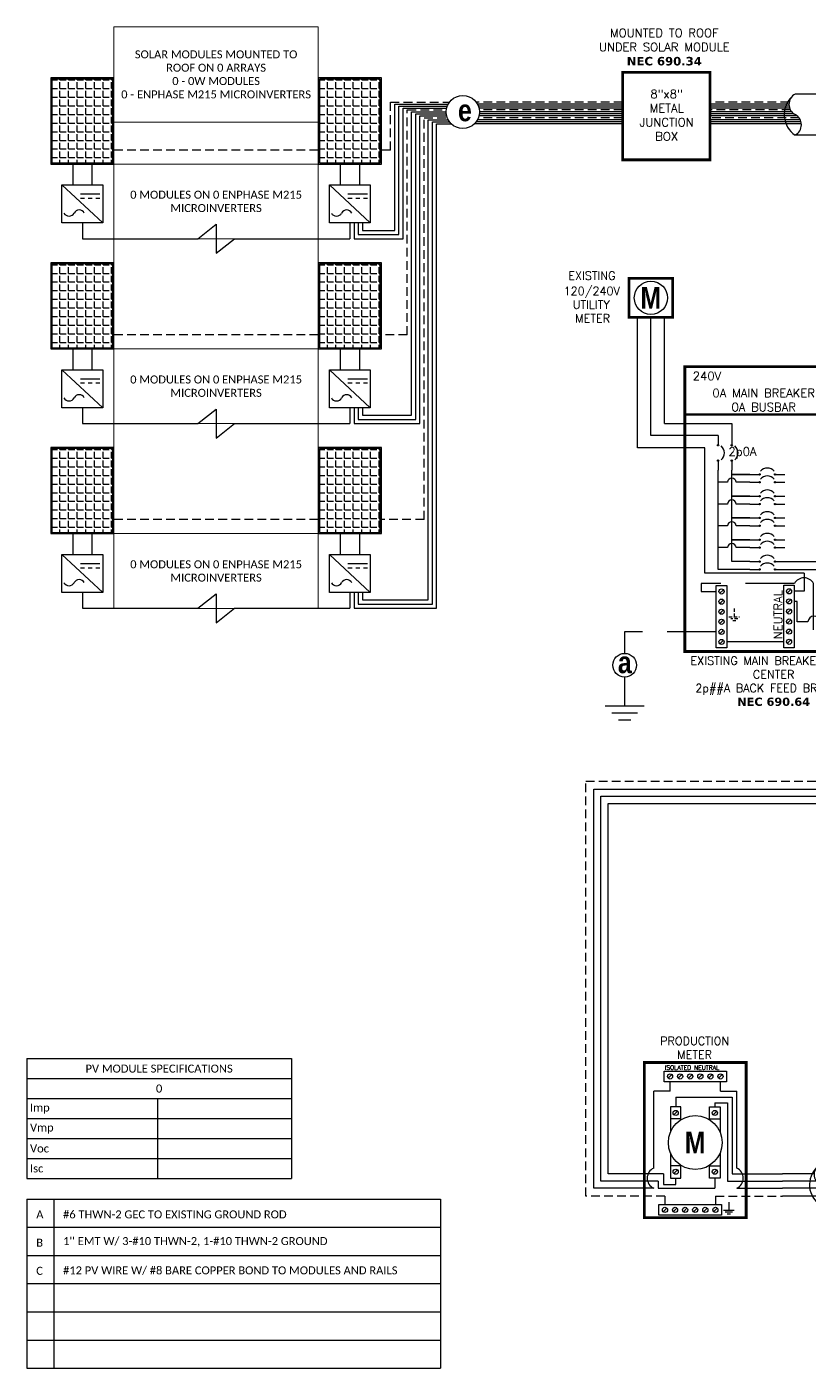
# Model space of a CAD drawing. Header units: feet. Extents: x 23528 to 24137, y 15295 to 15881.
# Drawn here: x 23528 to 23865, y 15295 to 15874 of the extents above; entities that cross this region are included whole.
import ezdxf

# ---------------------------------------------------------------- set-up
doc = ezdxf.new("R2010")
doc.units = ezdxf.units.FT
doc.header["$MEASUREMENT"] = 0
doc.linetypes.add('HIDDEN', pattern=[0.375, 0.25, -0.125])
for name, color, linetype in [('ONE LINE BLOCKS', 7, 'Continuous'), ('TABLES', 7, 'Continuous'), ('TEXT', 7, 'Continuous'), ('Z - TITLEBLOCK TXT', 7, 'Continuous')]:
    doc.layers.add(name, color=color, linetype=linetype)
doc.styles.add('ONE LINE TXT', font='techb___.ttf')
doc.styles.get("Standard").update_dxf_attribs({"font": 'simplex.shx'})

# ---------------------------------------------------------------- blocks, each defined once
blk = doc.blocks.new('*T9')
at = {"layer": 'Defpoints', "color": 8, "linetype": 'ByBlock', "lineweight": 0, "transparency": 16777216}
for p, q in [((0, 0), (88.16, 0)), ((0, 0), (0, -250.97)), ((88.16, 0), (88.16, -250.97)), ((0, -41.08), (88.16, -41.08)), ((0, -59.24), (88.16, -59.24)), ((0, -91.46), (88.16, -91.46)), ((0, -138.99), (88.16, -138.99)), ((0, -171.21), (88.16, -171.21)), ((0, -218.74), (88.16, -218.74)), ((0, -250.97), (88.16, -250.97))]:
    blk.add_line(p, q, dxfattribs=at)
at = {"color": 0, "linetype": 'Continuous', "transparency": 16777216, "char_height": 3.4544, "width": 83.574, "attachment_point": 5}
for s, insert in [('{\\fCalibri|b0|i0|c0;SOLAR MODULES MOUNTED TO ROOF ON 0 ARRAYS^J0 - 0W MODULES^J0 - ENPHASE M215 MICROINVERTERS', (44.08, -20.54)), ('{\\fCalibri|b0|i0|c0;', (44.08, -50.16)), ('{\\fCalibri|b0|i0|c0;0 MODULES ON 0 ENPHASE M215 MICROINVERTERS', (44.08, -75.35)), ('{\\fCalibri|b0|i0|c0;', (44.08, -115.23)), ('{\\fCalibri|b0|i0|c0;0 MODULES ON 0 ENPHASE M215 MICROINVERTERS', (44.08, -155.1)), ('{\\fCalibri|b0|i0|c0;', (44.08, -194.98)), ('{\\fCalibri|b0|i0|c0;0 MODULES ON 0 ENPHASE M215 MICROINVERTERS', (44.08, -234.86))]:
    blk.add_mtext(s, dxfattribs=dict(at, insert=insert))
blk = doc.blocks.new('*U6')
at = {"color": 7, "linetype": 'Continuous'}
for p, q in [((6.67, 2.43), (2.91, 2.43)), ((2.44, 1.71), (0, 1.71)), ((9.57, 1.71), (6.2, 1.71)), ((2.91, -0.69), (6.67, -0.69))]:
    blk.add_line(p, q, dxfattribs=at)
at = {"color": 10, "linetype": 'Continuous'}
for p, q in [((2.59, 1.15), (0, 1.15)), ((9.57, 1.15), (6.35, 1.15))]:
    blk.add_line(p, q, dxfattribs=at)
at = {"color": 253, "linetype": 'Continuous'}
for p, q in [((3.21, 0.61), (0, 0.61)), ((9.57, 0.61), (6.97, 0.61))]:
    blk.add_line(p, q, dxfattribs=at)
at = {"color": 7, "linetype": 'Continuous'}
for centre, start, end in [((3.94, 0.87), 133.9732, 236.4265), ((5.63, 0.87), 313.9732, 56.4265)]:
    blk.add_arc(centre, 1.87, start, end, dxfattribs=at)
at = {"layer": 'TEXT', "color": 92, "linetype": 'HIDDEN', "ltscale": 15}
for p, q in [((3.37, 0), (0, 0)), ((9.57, 0), (7.14, 0))]:
    blk.add_line(p, q, dxfattribs=at)
at = {"layer": 'Z - TITLEBLOCK TXT', "linetype": 'Continuous'}
for centre, start, end in [((3.31, 1.65), 117.6639, 242.3361), ((7.08, 1.65), 117.6639, 242.3361), ((2.5, 0.09), 297.6639, 62.3361), ((6.26, 0.09), 297.6639, 62.3361)]:
    blk.add_arc(centre, 0.882, start, end, dxfattribs=at)
blk = doc.blocks.new('*T7')
at = {"layer": 'Z - TITLEBLOCK TXT', "color": 0, "lineweight": -2, "transparency": 16777216}
for p, q in [((0, 0), (114.19, 0)), ((0, 0), (0, -51.69)), ((114.19, 0), (114.19, -51.69)), ((0, -8.62), (114.19, -8.62)), ((0, -17.23), (114.19, -17.23)), ((56.41, -17.23), (56.41, -51.69)), ((0, -25.85), (114.19, -25.85)), ((0, -34.46), (114.19, -34.46)), ((0, -43.08), (114.19, -43.08)), ((0, -51.69), (114.19, -51.69))]:
    blk.add_line(p, q, dxfattribs=at)
at = {"layer": 'Z - TITLEBLOCK TXT', "color": 0, "linetype": 'Continuous', "transparency": 16777216, "char_height": 3.4544}
for s, insert, width, attachment_point in [('{\\fCalibri|b0|i0|c0;PV MODULE SPECIFICATIONS', (57.09, -4.31), 111.433, 5), ('{\\fCalibri|b0|i0|c0;0', (57.09, -12.92), 111.433, 5), ('{\\fCalibri|b0|i0|c0;Imp', (1.38, -21.54), 53.6551, 4), ('{\\fCalibri|b0|i0|c0;', (57.78, -21.54), 55.0254, 4), ('{\\fCalibri|b0|i0|c0;Vmp', (1.38, -30.15), 53.6551, 4), ('{\\fCalibri|b0|i0|c0;', (57.78, -30.15), 55.0254, 4), ('{\\fCalibri|b0|i0|c0;Voc', (1.38, -38.77), 53.6551, 4), ('{\\fCalibri|b0|i0|c0;', (57.78, -38.77), 55.0254, 4), ('{\\fCalibri|b0|i0|c0;Isc', (1.38, -47.39), 53.6551, 4), ('{\\fCalibri|b0|i0|c0;', (57.78, -47.39), 55.0254, 4)]:
    blk.add_mtext(s, dxfattribs=dict(at, insert=insert, width=width, attachment_point=attachment_point))
blk = doc.blocks.new('M_MAIN BREAKER')
at = {"layer": 'ONE LINE BLOCKS', "linetype": 'Continuous'}
h = blk.add_hatch(color=1, dxfattribs=at)
h.dxf.hatch_style = 1
edge = h.paths.add_edge_path()
edge.add_arc((-12.42, 14.12), 0.0515, 0, 360)
h = blk.add_hatch(color=1, dxfattribs=at)
h.dxf.hatch_style = 1
edge = h.paths.add_edge_path()
edge.add_arc((-11.37, 14.12), 0.0515, 0, 360)
h = blk.add_hatch(color=1, dxfattribs=at)
h.dxf.hatch_style = 1
edge = h.paths.add_edge_path()
edge.add_arc((-12.42, 12.94), 0.0515, 0, 360)
h = blk.add_hatch(color=1, dxfattribs=at)
h.dxf.hatch_style = 1
edge = h.paths.add_edge_path()
edge.add_arc((-11.37, 12.94), 0.0515, 0, 360)
h = blk.add_hatch(color=1, dxfattribs=at)
h.dxf.hatch_style = 1
edge = h.paths.add_edge_path()
edge.add_arc((-9.24, 11.89), 0.0515, 0, 360)
h = blk.add_hatch(color=1, dxfattribs=at)
h.dxf.hatch_style = 1
edge = h.paths.add_edge_path()
edge.add_arc((-9.24, 11.29), 0.0515, 0, 360)
h = blk.add_hatch(color=1, dxfattribs=at)
h.dxf.hatch_style = 1
edge = h.paths.add_edge_path()
edge.add_arc((-8.06, 11.89), 0.0515, 0, 360)
h = blk.add_hatch(color=1, dxfattribs=at)
h.dxf.hatch_style = 1
edge = h.paths.add_edge_path()
edge.add_arc((-8.06, 11.29), 0.0515, 0, 360)
h = blk.add_hatch(color=1, dxfattribs=at)
h.dxf.hatch_style = 1
edge = h.paths.add_edge_path()
edge.add_arc((-9.24, 10.22), 0.0515, 0, 360)
h = blk.add_hatch(color=1, dxfattribs=at)
h.dxf.hatch_style = 1
edge = h.paths.add_edge_path()
edge.add_arc((-8.06, 10.22), 0.0515, 0, 360)
h = blk.add_hatch(color=1, dxfattribs=at)
h.dxf.hatch_style = 1
edge = h.paths.add_edge_path()
edge.add_arc((-9.24, 9.62), 0.0515, 0, 360)
h = blk.add_hatch(color=1, dxfattribs=at)
h.dxf.hatch_style = 1
edge = h.paths.add_edge_path()
edge.add_arc((-8.06, 9.62), 0.0515, 0, 360)
h = blk.add_hatch(color=1, dxfattribs=at)
h.dxf.hatch_style = 1
edge = h.paths.add_edge_path()
edge.add_arc((-9.24, 8.56), 0.0515, 0, 360)
h = blk.add_hatch(color=1, dxfattribs=at)
h.dxf.hatch_style = 1
edge = h.paths.add_edge_path()
edge.add_arc((-8.06, 8.56), 0.0515, 0, 360)
h = blk.add_hatch(color=1, dxfattribs=at)
h.dxf.hatch_style = 1
edge = h.paths.add_edge_path()
edge.add_arc((-9.24, 7.96), 0.0515, 0, 360)
h = blk.add_hatch(color=1, dxfattribs=at)
h.dxf.hatch_style = 1
edge = h.paths.add_edge_path()
edge.add_arc((-8.06, 7.96), 0.0515, 0, 360)
h = blk.add_hatch(color=1, dxfattribs=at)
h.dxf.hatch_style = 1
edge = h.paths.add_edge_path()
edge.add_arc((-9.24, 6.89), 0.0515, 0, 360)
h = blk.add_hatch(color=1, dxfattribs=at)
h.dxf.hatch_style = 1
edge = h.paths.add_edge_path()
edge.add_arc((-9.24, 6.29), 0.0515, 0, 360)
h = blk.add_hatch(color=1, dxfattribs=at)
h.dxf.hatch_style = 1
edge = h.paths.add_edge_path()
edge.add_arc((-8.06, 6.89), 0.0515, 0, 360)
h = blk.add_hatch(color=1, dxfattribs=at)
h.dxf.hatch_style = 1
edge = h.paths.add_edge_path()
edge.add_arc((-8.06, 6.29), 0.0515, 0, 360)
h = blk.add_hatch(color=1, dxfattribs=at)
h.dxf.hatch_style = 1
edge = h.paths.add_edge_path()
edge.add_arc((-9.24, 5.22), 0.0515, 0, 360)
h = blk.add_hatch(color=1, dxfattribs=at)
h.dxf.hatch_style = 1
edge = h.paths.add_edge_path()
edge.add_arc((-8.06, 5.22), 0.0515, 0, 360)
h = blk.add_hatch(color=1, dxfattribs=at)
h.dxf.hatch_style = 1
edge = h.paths.add_edge_path()
edge.add_arc((-9.24, 4.62), 0.0515, 0, 360)
h = blk.add_hatch(color=1, dxfattribs=at)
h.dxf.hatch_style = 1
edge = h.paths.add_edge_path()
edge.add_arc((-8.06, 4.62), 0.0515, 0, 360)
at = {"color": 7, "linetype": 'Continuous'}
for p, q in [((-3.67, 1.71), (-3.67, 5.22)), ((0, 1.71), (-3.67, 1.71))]:
    blk.add_line(p, q, dxfattribs=at)
at = {"color": 10, "linetype": 'Continuous'}
for p, q in [((-4.38, 1.15), (-4.38, 4.62)), ((-3.66, 4.62), (-3.66, 4.62)), ((-3.66, 4.62), (-3.66, 4.62)), ((0, 1.15), (-4.38, 1.15))]:
    blk.add_line(p, q, dxfattribs=at)
at = {"color": 253, "linetype": 'Continuous'}
for p, q in [((-6.38, 2.18), (-6.59, 2.18)), ((-6.38, 0.61), (-6.38, 2.18)), ((-5.56, 0.61), (-6.38, 0.61)), ((0, 0.61), (-4.63, 0.61))]:
    blk.add_line(p, q, dxfattribs=at)
at = {"color": 7, "linetype": 'Continuous'}
blk.add_circle((-19.56, -2.7), 0.906, dxfattribs=at)
at = {"color": 253, "linetype": 'Continuous'}
blk.add_arc((-5.09, 0.58), 0.468, 3.2819, 176.7181, dxfattribs=at)
at = {"layer": 'ONE LINE BLOCKS', "lineweight": 50}
for p, q in [((-19.22, 23.9), (-19.22, 26.89)), ((-19.22, 26.89), (-15.88, 26.89)), ((-15.88, 26.89), (-15.88, 23.9)), ((-15.88, 23.9), (-19.22, 23.9)), ((-14.96, 16.47), (-2.64, 16.47))]:
    blk.add_line(p, q, dxfattribs=at)
at = {"layer": 'ONE LINE BLOCKS', "lineweight": 50, "const_width": 0.21}
for points in [[(-19.22, 23.9), (-19.22, 26.89), (-15.88, 26.89), (-15.88, 23.9)], [(-14.96, -1.65), (-14.96, 20.13), (-2.64, 20.13), (-2.64, -1.65)]]:
    blk.add_lwpolyline(points, close=True, dxfattribs=at)
at = {"layer": 'TEXT', "color": 92, "linetype": 'HIDDEN', "ltscale": 15}
for p, q in [((-13.72, 3.55), (-13.72, 2.94)), ((-6.58, 3.55), (-13.72, 3.55)), ((-5.12, 0), (-5.12, 3.55)), ((-13.72, 2.94), (-12.56, 2.94)), ((0, 0), (-5.12, 0)), ((-12.56, -0.15), (-19.56, -0.15)), ((-19.56, -0.15), (-19.56, -1.8)), ((-19.56, -3.61), (-19.56, -5.8))]:
    blk.add_line(p, q, dxfattribs=at)
at = {"layer": 'TEXT', "color": 92, "linetype": 'Continuous', "ltscale": 15}
blk.add_line((-7.4, -0.92), (-11.75, -0.92), dxfattribs=at)
at = {"layer": 'TEXT', "color": 92, "linetype": 'HIDDEN', "flags": 128}
for points in [[(-11.18, 1.63), (-11.18, 1.01)], [(-11.59, 1.01), (-10.77, 1.01)], [(-10.91, 0.85), (-11.45, 0.85)], [(-11.05, 0.7), (-11.31, 0.7)]]:
    blk.add_lwpolyline(points, dxfattribs=at)
at = {"layer": 'TEXT', "color": 92, "linetype": 'Continuous', "ltscale": 4, "flags": 128}
for points in [[(-21.06, -5.8), (-18.06, -5.8)], [(-18.58, -6.36), (-20.54, -6.36)], [(-19.1, -6.91), (-20.02, -6.91)]]:
    blk.add_lwpolyline(points, dxfattribs=at)
at = {"layer": 'TEXT', "linetype": 'Continuous'}
blk.add_circle((-17.55, 25.39), 1.27, dxfattribs=at)
at = {"layer": 'TEXT', "color": 92, "linetype": 'Continuous', "ltscale": 0.3}
blk.add_arc((-5.85, 3.16), 0.824, 27.6639, 152.3361, dxfattribs=at)
at = {"layer": 'Z - TITLEBLOCK TXT', "color": 253, "linetype": 'Continuous'}
for p, q in [((-18.57, 13.92), (-18.57, 23.9)), ((-13.44, 13.92), (-18.57, 13.92)), ((-13.44, 4.34), (-13.44, 13.92)), ((-5.83, 4.34), (-13.44, 4.34)), ((-5.83, 4.34), (-5.83, 2.95)), ((-5.83, 2.95), (-6.59, 2.95))]:
    blk.add_line(p, q, dxfattribs=at)
at = {"layer": 'Z - TITLEBLOCK TXT', "color": 10, "linetype": 'Continuous'}
for p, q in [((-17.55, 14.87), (-17.55, 23.9)), ((-12.42, 14.87), (-17.55, 14.87)), ((-12.42, 4.62), (-12.42, 12.2)), ((-11.7, 11.29), (-12.42, 11.29)), ((-9.99, 11.29), (-11.04, 11.29)), ((-11.7, 9.62), (-12.42, 9.62)), ((-9.99, 9.62), (-11.04, 9.62)), ((-11.7, 7.96), (-12.42, 7.96)), ((-9.99, 7.96), (-11.04, 7.96)), ((-11.7, 6.29), (-12.42, 6.29)), ((-9.99, 6.29), (-11.04, 6.29)), ((-9.99, 4.62), (-12.42, 4.62)), ((-7.32, 4.62), (-4.38, 4.62))]:
    blk.add_line(p, q, dxfattribs=at)
at = {"layer": 'Z - TITLEBLOCK TXT', "color": 7, "linetype": 'Continuous'}
for p, q in [((-16.52, 15.77), (-16.52, 23.9)), ((-16.52, 15.77), (-11.37, 15.77)), ((-11.37, 15.77), (-11.37, 14.87)), ((-11.37, 11.89), (-11.37, 12.2)), ((-11.37, 10.22), (-11.37, 11.89)), ((-11.37, 11.89), (-9.99, 11.89)), ((-9.99, 11.89), (-11.37, 11.89)), ((-11.37, 8.56), (-11.37, 10.22)), ((-11.37, 10.22), (-9.99, 10.22)), ((-9.99, 10.22), (-11.37, 10.22)), ((-11.37, 6.89), (-11.37, 8.56)), ((-11.37, 8.56), (-9.99, 8.56)), ((-9.99, 8.56), (-11.37, 8.56)), ((-11.37, 5.22), (-11.37, 6.89)), ((-11.37, 6.89), (-9.99, 6.89)), ((-9.99, 6.89), (-11.37, 6.89)), ((-9.99, 5.22), (-11.37, 5.22)), ((-7.32, 5.22), (-3.67, 5.22))]:
    blk.add_line(p, q, dxfattribs=at)
at = {"layer": 'Z - TITLEBLOCK TXT', "color": 1, "linetype": 'Continuous'}
for p, q in [((-12.56, -1.38), (-12.56, 3.4)), ((-12.56, 3.4), (-11.75, 3.4)), ((-11.75, 3.4), (-11.75, -1.38)), ((-7.4, -1.37), (-7.4, 3.41)), ((-7.4, 3.41), (-6.59, 3.41)), ((-6.59, 3.41), (-6.59, -1.37)), ((-11.75, -1.38), (-12.56, -1.38)), ((-6.59, -1.37), (-7.4, -1.37))]:
    blk.add_line(p, q, dxfattribs=at)
at = {"layer": 'Z - TITLEBLOCK TXT', "color": 4, "linetype": 'Continuous'}
for p, q in [((-6.85, 3.09), (-7.13, 2.81)), ((-12.01, 3.07), (-12.29, 2.8)), ((-12.01, 2.3), (-12.29, 2.03)), ((-6.85, 2.32), (-7.13, 2.04)), ((-12.01, 1.53), (-12.29, 1.25)), ((-6.85, 1.55), (-7.13, 1.27)), ((-12.01, 0.76), (-12.29, 0.48)), ((-6.85, 0.78), (-7.13, 0.5)), ((-6.85, 0), (-7.13, -0.27)), ((-12.01, -0.01), (-12.29, -0.29)), ((-12.01, -0.78), (-12.29, -1.06)), ((-6.85, -0.77), (-7.13, -1.04))]:
    blk.add_line(p, q, dxfattribs=at)
at = {"layer": 'Z - TITLEBLOCK TXT', "color": 1, "linetype": 'Continuous', "flags": 128}
for points in [[(-12.42, 14.87), (-12.42, 14.12)], [(-12.42, 14.87), (-12.42, 14.12)], [(-11.37, 14.87), (-11.37, 14.12)], [(-11.37, 14.87), (-11.37, 14.12)], [(-12.42, 12.94), (-12.42, 12.2)], [(-11.37, 12.94), (-11.37, 12.2)], [(-9.99, 11.89), (-9.24, 11.89)], [(-9.99, 11.89), (-9.24, 11.89)], [(-9.99, 11.29), (-9.24, 11.29)], [(-9.99, 11.29), (-9.24, 11.29)], [(-8.06, 11.89), (-7.32, 11.89)], [(-8.06, 11.29), (-7.32, 11.29)], [(-9.99, 10.22), (-9.24, 10.22)], [(-9.99, 10.22), (-9.24, 10.22)], [(-9.99, 9.62), (-9.24, 9.62)], [(-9.99, 9.62), (-9.24, 9.62)], [(-8.06, 10.22), (-7.32, 10.22)], [(-8.06, 9.62), (-7.32, 9.62)], [(-9.99, 8.56), (-9.24, 8.56)], [(-9.99, 8.56), (-9.24, 8.56)], [(-8.06, 8.56), (-7.32, 8.56)], [(-9.99, 7.96), (-9.24, 7.96)], [(-9.99, 7.96), (-9.24, 7.96)], [(-8.06, 7.96), (-7.32, 7.96)], [(-9.99, 6.89), (-9.24, 6.89)], [(-9.99, 6.89), (-9.24, 6.89)], [(-9.99, 6.29), (-9.24, 6.29)], [(-9.99, 6.29), (-9.24, 6.29)], [(-8.06, 6.89), (-7.32, 6.89)], [(-8.06, 6.29), (-7.32, 6.29)], [(-9.99, 5.22), (-9.24, 5.22)], [(-9.99, 5.22), (-9.24, 5.22)], [(-8.06, 5.22), (-7.32, 5.22)], [(-9.99, 4.62), (-9.24, 4.62)], [(-9.99, 4.62), (-9.24, 4.62)], [(-8.06, 4.62), (-7.32, 4.62)]]:
    blk.add_lwpolyline(points, dxfattribs=at)
at = {"layer": 'Z - TITLEBLOCK TXT', "color": 1, "linetype": 'Continuous'}
for centre in [(-12.42, 14.12), (-11.37, 14.12), (-12.42, 12.94), (-11.37, 12.94), (-9.24, 11.89), (-9.24, 11.29), (-8.06, 11.89), (-8.06, 11.29), (-9.24, 10.22), (-8.06, 10.22), (-9.24, 9.62), (-8.06, 9.62), (-9.24, 8.56), (-8.06, 8.56), (-9.24, 7.96), (-8.06, 7.96), (-9.24, 6.89), (-9.24, 6.29), (-8.06, 6.89), (-8.06, 6.29), (-9.24, 5.22), (-8.06, 5.22), (-9.24, 4.62), (-8.06, 4.62)]:
    blk.add_circle(centre, 0.0515, dxfattribs=at)
at = {"layer": 'Z - TITLEBLOCK TXT', "color": 4, "linetype": 'Continuous'}
for centre in [(-12.15, 2.94), (-6.99, 2.95), (-12.15, 2.16), (-6.99, 2.18), (-12.15, 1.39), (-6.99, 1.41), (-12.15, 0.62), (-12.15, -0.15), (-6.99, 0.64), (-6.99, -0.13), (-12.15, -0.92), (-6.99, -0.91)]:
    blk.add_circle(centre, 0.197, dxfattribs=at)
at = {"layer": 'Z - TITLEBLOCK TXT', "color": 1, "linetype": 'Continuous'}
for centre, start, end in [((-12.63, 13.53), 310.3392, 49.6608), ((-11.58, 13.53), 310.3392, 49.6608), ((-8.65, 11.68), 40.3392, 139.6608), ((-8.65, 11.08), 40.3392, 139.6608), ((-8.65, 10.01), 40.3392, 139.6608), ((-8.65, 9.41), 40.3392, 139.6608), ((-8.65, 8.34), 40.3392, 139.6608), ((-8.65, 7.75), 40.3392, 139.6608), ((-8.65, 6.68), 40.3392, 139.6608), ((-8.65, 6.08), 40.3392, 139.6608), ((-8.65, 5.01), 40.3392, 139.6608), ((-8.65, 4.41), 40.3392, 139.6608)]:
    blk.add_arc(centre, 0.697, start, end, dxfattribs=at)
at = {"layer": 'Z - TITLEBLOCK TXT', "color": 10, "linetype": 'Continuous'}
for centre in [(-11.37, 11.27), (-11.37, 9.6), (-11.37, 7.94), (-11.37, 6.27)]:
    blk.add_arc(centre, 0.332, 3.2937, 176.7063, dxfattribs=at)
at = {"layer": 'TABLES', "color": 1, "linetype": 'Continuous'}
blk.add_text('NEUTRAL', height=0.648, rotation=90, dxfattribs=at).set_placement((-7.51, -0.72))
at = {"layer": 'TEXT', "color": 1}
for s, p in [('EXISTING', (-23.87, 26.77)), ('120/240V', (-24.23, 25.6)), ('UTILITY', (-23.53, 24.56)), ('METER', (-23.34, 23.51))]:
    blk.add_text(s, height=0.628, dxfattribs=at).set_placement(p)
at = {"layer": 'TEXT', "color": 1, "attachment_point": 5}
for s, width, gutter_width, heights, insert, char_height in [('240V', 0.1481, 0.75, [0], (-13.27, 19.41), 0.648), ('1∅', 0.1481, 0.75, [0], (-3.58, 19.41), 0.648), ('0A MAIN BREAKER\\P0A BUSBAR', 11.199, 0.75, [0], (-8.93, 17.57), 0.648), ('2p0A', 0.1481, 0.75, [0], (-10.55, 13.53), 0.648), ('EXISTING MAIN BREAKER LOAD CENTER\\P2p##A BACK FEED BREAKER\\P{\\fVerdana|b1|i0|c0|p34;NEC 690.64}', 14.144, 7.17, [12.8], (-8.17, -3.93), 0.6278)]:
    blk.add_mtext_dynamic_manual_height_columns(s, width=width, gutter_width=gutter_width, heights=heights, dxfattribs=dict(at, insert=insert, char_height=char_height))
at = {"layer": 'Z - TITLEBLOCK TXT', "color": 253, "linetype": 'Continuous', "style": 'ONE LINE TXT'}
blk.add_text('M', height=1.66, dxfattribs=at).set_placement((-18.36, 24.56))
at = {"layer": 'Z - TITLEBLOCK TXT', "color": 1, "linetype": 'Continuous', "insert": (-20.08, -1.65), "char_height": 1.6624, "attachment_point": 1, "style": 'ONE LINE TXT'}
blk.add_mtext_dynamic_manual_height_columns('{\\W1;\\C256;a}', width=0.1385, gutter_width=2.13, heights=[0], dxfattribs=at)
blk = doc.blocks.new('*U10')
at = {"color": 155, "true_color": 0x647190}
blk.add_blockref('M_MAIN BREAKER', (0, 0), dxfattribs=at)
blk = doc.blocks.new('*T8')
at = {"linetype": 'ByBlock', "lineweight": -2, "transparency": 16777216}
for p, q in [((0, 0), (178.52, 0)), ((0, 0), (0, -72.97)), ((11.58, 0), (11.58, -72.97)), ((178.52, 0), (178.52, -72.97)), ((0, -12.11), (178.52, -12.11)), ((0, -24.28), (178.52, -24.28)), ((0, -36.46), (178.52, -36.46)), ((0, -48.64), (178.52, -48.64)), ((0, -60.81), (178.52, -60.81)), ((0, -72.97), (178.52, -72.97))]:
    blk.add_line(p, q, dxfattribs=at)
at = {"color": 0, "linetype": 'Continuous', "transparency": 16777216, "char_height": 3.4544, "attachment_point": 7}
for s, insert, width in [('{\\fCalibri|b0|i0|c0;A', (4.06, -8.36), 3.4544), ('{\\fCalibri|b0|i0|c0;#6 THWN-2 GEC TO EXISTING GROUND ROD', (15.65, -8.36), 158.8095), ('{\\fCalibri|b0|i0|c0;B', (4.06, -20.53), 3.4544), ("{\\fCalibri|b0|i0|c0;1'' EMT W/ 3-#10 THWN-2, 1-#10 THWN-2 GROUND", (15.65, -20.53), 158.8095), ('{\\fCalibri|b0|i0|c0;#12 PV WIRE W/ #8 BARE COPPER BOND TO MODULES AND RAILS', (15.65, -32.71), 158.8095), ('{\\fCalibri|b0|i0|c0;C', (4.06, -32.71), 3.4544), ('{\\fCalibri|b0|i0|c0;', (4.06, -44.89), 3.4544), ('{\\fCalibri|b0|i0|c0;', (15.65, -44.89), 158.8095), ('{\\fCalibri|b0|i0|c0;', (4.06, -57.06), 3.4544), ('{\\fCalibri|b0|i0|c0;', (15.65, -57.06), 158.8095), ('{\\fCalibri|b0|i0|c0;', (4.06, -69.22), 3.4544), ('{\\fCalibri|b0|i0|c0;', (15.65, -69.22), 158.8095)]:
    blk.add_mtext(s, dxfattribs=dict(at, insert=insert, width=width))

msp = doc.modelspace()

# ---------------------------------------------------------------- hatches: boundary and pattern name
at = {"layer": 'ONE LINE BLOCKS', "linetype": 'Continuous'}
h = msp.add_hatch(dxfattribs=at)
h.set_pattern_fill('ANGLE', color=256, scale=13.54666)
h.set_pattern_definition([(0, (23601.6063, 3832.9497), (0, 3.7253315), [2.709332, -1.0159995]), (90, (23601.6063, 3832.9497), (-3.7253315, 2e-16), [2.709332, -1.0159995])])
h.paths.add_polyline_path([(23538.59, 15851.25), (23538.59, 15815.06), (23564.83, 15815.06), (23564.83, 15851.25)])
h = msp.add_hatch(dxfattribs=at)
h.set_pattern_fill('ANGLE', color=256, scale=13.54666)
h.set_pattern_definition([(0, (23717.0262, 3832.9497), (0, 3.7253315), [2.709332, -1.0159995]), (90, (23717.0262, 3832.9497), (-3.7253315, 2e-16), [2.709332, -1.0159995])])
h.paths.add_polyline_path([(23654.01, 15851.25), (23654.01, 15815.06), (23680.25, 15815.06), (23680.25, 15851.25)])
h = msp.add_hatch(dxfattribs=at)
h.set_pattern_fill('ANGLE', color=256, scale=13.54666)
h.set_pattern_definition([(0, (23601.6063, 3753.1965), (0, 3.7253315), [2.709332, -1.0159995]), (90, (23601.6063, 3753.1965), (-3.7253315, 2e-16), [2.709332, -1.0159995])])
h.paths.add_polyline_path([(23538.59, 15771.49), (23538.59, 15735.31), (23564.83, 15735.31), (23564.83, 15771.49)])
h = msp.add_hatch(dxfattribs=at)
h.set_pattern_fill('ANGLE', color=256, scale=13.54666)
h.set_pattern_definition([(0, (23717.0262, 3753.1965), (0, 3.7253315), [2.709332, -1.0159995]), (90, (23717.0262, 3753.1965), (-3.7253315, 2e-16), [2.709332, -1.0159995])])
h.paths.add_polyline_path([(23654.01, 15771.49), (23654.01, 15735.31), (23680.25, 15735.31), (23680.25, 15771.49)])
h = msp.add_hatch(dxfattribs=at)
h.set_pattern_fill('ANGLE', color=256, scale=13.54666)
h.set_pattern_definition([(0, (23601.6063, 3673.4434), (0, 3.7253315), [2.709332, -1.0159995]), (90, (23601.6063, 3673.4434), (-3.7253315, 2e-16), [2.709332, -1.0159995])])
h.paths.add_polyline_path([(23538.59, 15691.74), (23538.59, 15655.56), (23564.83, 15655.56), (23564.83, 15691.74)])
h = msp.add_hatch(dxfattribs=at)
h.set_pattern_fill('ANGLE', color=256, scale=13.54666)
h.set_pattern_definition([(0, (23717.0262, 3673.4434), (0, 3.7253315), [2.709332, -1.0159995]), (90, (23717.0262, 3673.4434), (-3.7253315, 2e-16), [2.709332, -1.0159995])])
h.paths.add_polyline_path([(23654.01, 15691.74), (23654.01, 15655.56), (23680.25, 15655.56), (23680.25, 15691.74)])

# ---------------------------------------------------------------- linework, layer by layer
at = {"color": 7, "linetype": 'Continuous'}
for p, q in [((23880.54, 15844.74), (23859.3, 15844.74)), ((23859.3, 15827.11), (23880.54, 15827.11)), ((23778.6, 15538.57), (24067.41, 15538.57)), ((23778.6, 15378.8), (23778.6, 15538.57)), ((23807.74, 15411.83), (23807.74, 15407.63)), ((23807.74, 15411.83), (23832.07, 15411.83)), ((23832.07, 15411.83), (23832.07, 15378.8)), ((23802.56, 15378.8), (23778.6, 15378.8)), ((23802.56, 15378.8), (23802.56, 15374.21)), ((23807.74, 15374.21), (23807.74, 15376.87)), ((23832.07, 15378.8), (23853.8, 15378.8)), ((23802.56, 15374.21), (23807.74, 15374.21))]:
    msp.add_line(p, q, dxfattribs=at)
at = {"color": 253, "linetype": 'Continuous'}
for p, q in [((23686.54, 15785.94), (23686.54, 15840.48)), ((23686.54, 15840.48), (23709.65, 15840.48)), ((23784.82, 15840.48), (23722.16, 15840.48)), ((23856.63, 15840.48), (23822.6, 15840.48)), ((23693.74, 15837.04), (23708.76, 15837.04)), ((23693.74, 15706.18), (23693.74, 15837.04)), ((23700.95, 15833.6), (23709.65, 15833.6)), ((23700.95, 15626.43), (23700.95, 15833.6)), ((23784.82, 15833.6), (23722.16, 15833.6)), ((23784.82, 15837.04), (23723.04, 15837.04)), ((23857.87, 15837.04), (23822.6, 15837.04)), ((23861.51, 15833.6), (23822.6, 15833.6)), ((23672.54, 15785.94), (23686.54, 15785.94)), ((23672.54, 15706.18), (23693.74, 15706.18)), ((23672.54, 15626.43), (23700.95, 15626.43)), ((23772.38, 15544.79), (24061.19, 15544.79)), ((23772.38, 15372.59), (23772.38, 15544.79)), ((23805.32, 15414.43), (23805.32, 15418.52)), ((23827.07, 15414.43), (23827.07, 15418.52)), ((23805.32, 15414.43), (23798.26, 15414.43)), ((23798.26, 15381.2), (23798.26, 15414.43)), ((23827.07, 15414.43), (23834.14, 15414.43)), ((23834.14, 15381.2), (23834.14, 15414.43)), ((23798.26, 15372.59), (23772.38, 15372.59)), ((23834.14, 15372.59), (23853.8, 15372.59))]:
    msp.add_line(p, q, dxfattribs=at)
at = {"color": 10, "linetype": 'Continuous'}
for p, q in [((23688.34, 15784.14), (23688.34, 15839.62)), ((23688.34, 15839.62), (23709.24, 15839.62)), ((23784.82, 15839.62), (23722.56, 15839.62)), ((23856.68, 15839.62), (23822.6, 15839.62)), ((23695.55, 15836.18), (23708.81, 15836.18)), ((23695.55, 15704.38), (23695.55, 15836.18)), ((23784.82, 15836.18), (23722.99, 15836.18)), ((23858.86, 15836.18), (23822.6, 15836.18)), ((23702.75, 15832.74), (23710.2, 15832.74)), ((23702.75, 15624.63), (23702.75, 15832.74)), ((23784.82, 15832.74), (23721.6, 15832.74)), ((23861.81, 15832.74), (23822.6, 15832.74)), ((23670.74, 15784.14), (23688.34, 15784.14)), ((23670.74, 15704.38), (23695.55, 15704.38)), ((23670.74, 15624.63), (23702.75, 15624.63)), ((23775.42, 15541.75), (24064.23, 15541.75)), ((23775.42, 15375.63), (23775.42, 15541.75)), ((23824.65, 15409.45), (23824.65, 15407.63)), ((23824.65, 15409.45), (23830.09, 15409.45)), ((23830.09, 15409.45), (23830.09, 15375.63)), ((23824.65, 15376.87), (23824.65, 15372.59)), ((23800.23, 15375.63), (23775.42, 15375.63)), ((23800.23, 15375.63), (23800.23, 15372.59)), ((23800.23, 15372.59), (23824.65, 15372.59)), ((23830.09, 15375.63), (23853.8, 15375.63))]:
    msp.add_line(p, q, dxfattribs=at)
at = {"linetype": 'Continuous'}
for p, q in [((23690.14, 15782.33), (23690.14, 15838.76)), ((23690.14, 15838.76), (23708.97, 15838.76)), ((23697.35, 15835.32), (23708.97, 15835.32)), ((23697.35, 15702.58), (23697.35, 15835.32)), ((23784.82, 15838.76), (23722.83, 15838.76)), ((23784.82, 15835.32), (23722.83, 15835.32)), ((23856.88, 15838.76), (23822.6, 15838.76)), ((23860.19, 15835.32), (23822.6, 15835.32)), ((23704.56, 15831.88), (23710.97, 15831.88)), ((23704.56, 15622.83), (23704.56, 15831.88)), ((23784.82, 15831.88), (23720.83, 15831.88)), ((23861.95, 15831.88), (23822.6, 15831.88)), ((23547.56, 15814.55), (23547.56, 15805.54)), ((23555.87, 15814.55), (23555.87, 15805.54)), ((23662.98, 15814.55), (23662.98, 15805.54)), ((23671.29, 15814.55), (23671.29, 15805.54)), ((23542.89, 15805.54), (23560.54, 15805.54)), ((23542.89, 15789.15), (23542.89, 15805.54)), ((23542.89, 15805.54), (23560.54, 15789.15)), ((23560.54, 15805.54), (23560.54, 15789.15)), ((23658.31, 15805.54), (23675.96, 15805.54)), ((23658.31, 15789.15), (23658.31, 15805.54)), ((23658.31, 15805.54), (23675.96, 15789.15)), ((23675.96, 15805.54), (23675.96, 15789.15)), ((23560.54, 15789.15), (23542.89, 15789.15)), ((23675.96, 15789.15), (23658.31, 15789.15)), ((23668.94, 15782.33), (23690.14, 15782.33)), ((23547.56, 15734.8), (23547.56, 15725.79)), ((23555.87, 15734.8), (23555.87, 15725.79)), ((23662.98, 15734.8), (23662.98, 15725.79)), ((23671.29, 15734.8), (23671.29, 15725.79)), ((23542.89, 15725.79), (23560.54, 15725.79)), ((23542.89, 15709.4), (23542.89, 15725.79)), ((23542.89, 15725.79), (23560.54, 15709.4)), ((23560.54, 15725.79), (23560.54, 15709.4)), ((23658.31, 15725.79), (23675.96, 15725.79)), ((23658.31, 15709.4), (23658.31, 15725.79)), ((23658.31, 15725.79), (23675.96, 15709.4)), ((23675.96, 15725.79), (23675.96, 15709.4)), ((23560.54, 15709.4), (23542.89, 15709.4)), ((23675.96, 15709.4), (23658.31, 15709.4)), ((23668.94, 15702.58), (23697.35, 15702.58)), ((23547.56, 15655.05), (23547.56, 15646.04)), ((23555.87, 15655.05), (23555.87, 15646.04)), ((23662.98, 15655.05), (23662.98, 15646.04)), ((23671.29, 15655.05), (23671.29, 15646.04)), ((23542.89, 15646.04), (23560.54, 15646.04)), ((23542.89, 15629.65), (23542.89, 15646.04)), ((23542.89, 15646.04), (23560.54, 15629.65)), ((23560.54, 15646.04), (23560.54, 15629.65)), ((23658.31, 15646.04), (23675.96, 15646.04)), ((23658.31, 15629.65), (23658.31, 15646.04)), ((23658.31, 15646.04), (23675.96, 15629.65)), ((23675.96, 15646.04), (23675.96, 15629.65)), ((23560.54, 15629.65), (23542.89, 15629.65)), ((23675.96, 15629.65), (23658.31, 15629.65)), ((23668.94, 15622.83), (23704.56, 15622.83))]:
    msp.add_line(p, q, dxfattribs=at)
at = {"color": 1, "linetype": 'Continuous'}
for p, q in [((23810.01, 15402.44), (23805.47, 15402.44)), ((23822.38, 15402.44), (23826.92, 15402.44)), ((23810.01, 15382.27), (23805.47, 15382.27)), ((23822.38, 15382.27), (23826.92, 15382.27))]:
    msp.add_line(p, q, dxfattribs=at)
at = {"linetype": 'Continuous', "flags": 128}
for points in [[(23538.09, 15851.76), (23538.09, 15814.55), (23565.34, 15814.55), (23565.34, 15851.76), (23538.09, 15851.76)], [(23653.51, 15851.76), (23653.51, 15814.55), (23680.76, 15814.55), (23680.76, 15851.76), (23653.51, 15851.76)], [(23538.09, 15772), (23538.09, 15734.8), (23565.34, 15734.8), (23565.34, 15772), (23538.09, 15772)], [(23653.51, 15772), (23653.51, 15734.8), (23680.76, 15734.8), (23680.76, 15772), (23653.51, 15772)], [(23538.09, 15692.25), (23538.09, 15655.05), (23565.34, 15655.05), (23565.34, 15692.25), (23538.09, 15692.25)], [(23653.51, 15692.25), (23653.51, 15655.05), (23680.76, 15655.05), (23680.76, 15692.25), (23653.51, 15692.25)]]:
    msp.add_lwpolyline(points, dxfattribs=at)
for points in [[(23538.59, 15851.25), (23538.59, 15815.06), (23564.83, 15815.06), (23564.83, 15851.25)], [(23654.01, 15851.25), (23654.01, 15815.06), (23680.25, 15815.06), (23680.25, 15851.25)], [(23538.59, 15771.49), (23538.59, 15735.31), (23564.83, 15735.31), (23564.83, 15771.49)], [(23654.01, 15771.49), (23654.01, 15735.31), (23680.25, 15735.31), (23680.25, 15771.49)], [(23538.59, 15691.74), (23538.59, 15655.56), (23564.83, 15655.56), (23564.83, 15691.74)], [(23654.01, 15691.74), (23654.01, 15655.56), (23680.25, 15655.56), (23680.25, 15691.74)]]:
    msp.add_lwpolyline(points, close=True, dxfattribs=at)
at = {"color": 7, "linetype": 'Continuous'}
msp.add_circle((23715.9, 15837.04), 7.14, dxfattribs=at)
msp.add_arc((23865.15, 15835.92), 10.58, 133.97324, 236.42648, dxfattribs=at)
at = {"color": 253, "linetype": 'Continuous'}
for centre, start, end in [((23800.17, 15376.89), 113.9997, 246.0003), ((23832.22, 15376.89), 293.9997, 66.0003)]:
    msp.add_arc(centre, 4.71, start, end, dxfattribs=at)
at = {"layer": 'ONE LINE BLOCKS', "lineweight": 50, "const_width": 1.19}
for points in [[(23822.6, 15816.38), (23784.82, 15816.38), (23784.82, 15854.16), (23822.6, 15854.16)], [(23794.24, 15359.84), (23794.24, 15426.81), (23838.15, 15426.81), (23838.15, 15359.84)]]:
    msp.add_lwpolyline(points, close=True, dxfattribs=at)
at = {"layer": 'TEXT', "color": 92, "linetype": 'HIDDEN', "ltscale": 15}
for p, q in [((23684.73, 15820.6), (23684.73, 15841.34)), ((23684.73, 15841.34), (23710.2, 15841.34)), ((23784.82, 15841.34), (23721.6, 15841.34)), ((23856.74, 15841.34), (23822.6, 15841.34)), ((23691.94, 15837.9), (23708.81, 15837.9)), ((23691.94, 15740.85), (23691.94, 15837.9)), ((23699.15, 15834.46), (23709.24, 15834.46)), ((23699.15, 15661.1), (23699.15, 15834.46)), ((23784.82, 15834.46), (23722.56, 15834.46)), ((23784.82, 15837.9), (23722.99, 15837.9)), ((23857.26, 15837.9), (23822.6, 15837.9)), ((23861, 15834.46), (23822.6, 15834.46)), ((23684.73, 15820.6), (23680.76, 15820.6)), ((23691.94, 15740.85), (23680.76, 15740.85)), ((23699.15, 15661.1), (23680.76, 15661.1)), ((23768.93, 15548.23), (24057.75, 15548.23)), ((23768.93, 15369.14), (23768.93, 15548.23)), ((23803.13, 15369.14), (23768.93, 15369.14)), ((23803.13, 15369.14), (23803.13, 15365.48)), ((23824.88, 15369.14), (23824.88, 15365.48)), ((23824.88, 15369.14), (23853.8, 15369.14))]:
    msp.add_line(p, q, dxfattribs=at)
at = {"layer": 'TEXT', "color": 92, "linetype": 'HIDDEN', "ltscale": 15, "flags": 128}
for points in [[(23653.51, 15820.6), (23565.34, 15820.6)], [(23653.51, 15740.85), (23565.34, 15740.85)], [(23653.51, 15661.1), (23565.34, 15661.1)]]:
    msp.add_lwpolyline(points, dxfattribs=at)
at = {"layer": 'TEXT', "color": 92, "linetype": 'Continuous', "flags": 128}
for points in [[(23830.68, 15366.56), (23830.68, 15363.06)], [(23828.34, 15363.06), (23833.02, 15363.06)], [(23832.21, 15362.19), (23829.15, 15362.19)], [(23831.4, 15361.32), (23829.96, 15361.32)]]:
    msp.add_lwpolyline(points, dxfattribs=at)
at = {"layer": 'TEXT', "linetype": 'Continuous'}
msp.add_circle((23816.2, 15392.25), 11.62, dxfattribs=at)
at = {"layer": 'Z - TITLEBLOCK TXT', "color": 7, "linetype": 'Continuous'}
for p, q in [((23559.31, 15801.55), (23550.92, 15801.55)), ((23552.67, 15799.74), (23550.92, 15799.74)), ((23555.99, 15799.74), (23554.24, 15799.74)), ((23559.31, 15799.74), (23557.56, 15799.74)), ((23674.73, 15801.55), (23666.34, 15801.55)), ((23668.09, 15799.74), (23666.34, 15799.74)), ((23671.41, 15799.74), (23669.66, 15799.74)), ((23674.73, 15799.74), (23672.98, 15799.74)), ((23601.47, 15782.33), (23609.42, 15788.6)), ((23609.42, 15788.6), (23609.42, 15776.07)), ((23609.42, 15776.07), (23617.38, 15782.33)), ((23559.31, 15721.8), (23550.92, 15721.8)), ((23552.67, 15719.98), (23550.92, 15719.98)), ((23555.99, 15719.98), (23554.24, 15719.98)), ((23559.31, 15719.98), (23557.56, 15719.98)), ((23674.73, 15721.8), (23666.34, 15721.8)), ((23668.09, 15719.98), (23666.34, 15719.98)), ((23671.41, 15719.98), (23669.66, 15719.98)), ((23674.73, 15719.98), (23672.98, 15719.98)), ((23601.47, 15702.58), (23609.42, 15708.84)), ((23609.42, 15708.84), (23609.42, 15696.32)), ((23609.42, 15696.32), (23617.38, 15702.58)), ((23559.31, 15642.04), (23550.92, 15642.04)), ((23552.67, 15640.23), (23550.92, 15640.23)), ((23555.99, 15640.23), (23554.24, 15640.23)), ((23559.31, 15640.23), (23557.56, 15640.23)), ((23674.73, 15642.04), (23666.34, 15642.04)), ((23668.09, 15640.23), (23666.34, 15640.23)), ((23671.41, 15640.23), (23669.66, 15640.23)), ((23674.73, 15640.23), (23672.98, 15640.23)), ((23601.47, 15622.83), (23609.42, 15629.09)), ((23609.42, 15629.09), (23609.42, 15616.56)), ((23609.42, 15616.56), (23617.38, 15622.83))]:
    msp.add_line(p, q, dxfattribs=at)
at = {"layer": 'Z - TITLEBLOCK TXT', "color": 1, "linetype": 'Continuous'}
for p, q in [((23802.72, 15418.52), (23802.72, 15423.06)), ((23802.72, 15423.06), (23829.67, 15423.06)), ((23829.67, 15423.06), (23829.67, 15418.52)), ((23829.67, 15418.52), (23802.72, 15418.52)), ((23805.47, 15407.63), (23805.47, 15396.73)), ((23810.01, 15407.63), (23805.47, 15407.63)), ((23810.01, 15402.09), (23810.01, 15407.63)), ((23822.38, 15402.09), (23822.38, 15407.63)), ((23822.38, 15407.63), (23826.92, 15407.63)), ((23826.92, 15407.63), (23826.92, 15396.73)), ((23805.47, 15387.77), (23805.47, 15376.87)), ((23826.92, 15387.77), (23826.92, 15376.87)), ((23810.01, 15376.87), (23810.01, 15382.41)), ((23822.38, 15376.87), (23822.38, 15382.41)), ((23805.47, 15376.87), (23810.01, 15376.87)), ((23826.92, 15376.87), (23822.38, 15376.87)), ((23800.53, 15360.94), (23800.53, 15365.48)), ((23800.53, 15365.48), (23827.48, 15365.48)), ((23827.48, 15365.48), (23827.48, 15360.94)), ((23827.48, 15360.94), (23800.53, 15360.94))]:
    msp.add_line(p, q, dxfattribs=at)
at = {"layer": 'Z - TITLEBLOCK TXT', "color": 4, "linetype": 'Continuous'}
for p, q in [((23806.11, 15421.57), (23804.53, 15420)), ((23810.46, 15421.57), (23808.88, 15420)), ((23814.81, 15421.57), (23813.24, 15420)), ((23819.16, 15421.57), (23817.59, 15420)), ((23823.51, 15421.57), (23821.94, 15420)), ((23827.86, 15421.57), (23826.29, 15420)), ((23808.53, 15405.82), (23806.95, 15404.25)), ((23825.44, 15405.82), (23823.87, 15404.25)), ((23808.53, 15380.46), (23806.95, 15378.89)), ((23825.44, 15380.46), (23823.87, 15378.89)), ((23803.92, 15363.99), (23802.35, 15362.42)), ((23808.27, 15363.99), (23806.7, 15362.42)), ((23812.62, 15363.99), (23811.05, 15362.42)), ((23816.97, 15363.99), (23815.4, 15362.42)), ((23821.32, 15363.99), (23819.75, 15362.42)), ((23825.67, 15363.99), (23824.1, 15362.42))]:
    msp.add_line(p, q, dxfattribs=at)
at = {"layer": 'Z - TITLEBLOCK TXT', "linetype": 'Continuous', "flags": 128}
for points in [[(23551.71, 15789.15), (23551.71, 15782.33)], [(23667.13, 15789.15), (23667.13, 15782.33)], [(23668.94, 15789.15), (23668.94, 15782.33)], [(23551.71, 15782.33), (23601.47, 15782.33)], [(23617.38, 15782.33), (23667.13, 15782.33)], [(23551.71, 15709.4), (23551.71, 15702.58)], [(23667.13, 15709.4), (23667.13, 15702.58)], [(23668.94, 15709.4), (23668.94, 15702.58)], [(23551.71, 15702.58), (23601.47, 15702.58)], [(23617.38, 15702.58), (23667.13, 15702.58)], [(23551.71, 15629.65), (23551.71, 15622.83)], [(23667.13, 15629.65), (23667.13, 15622.83)], [(23668.94, 15629.65), (23668.94, 15622.83)], [(23551.71, 15622.83), (23601.47, 15622.83)], [(23617.38, 15622.83), (23667.13, 15622.83)]]:
    msp.add_lwpolyline(points, dxfattribs=at)
at = {"layer": 'Z - TITLEBLOCK TXT', "color": 10, "linetype": 'Continuous', "flags": 128}
for points in [[(23670.74, 15789.15), (23670.74, 15784.14)], [(23670.74, 15709.4), (23670.74, 15704.38)], [(23670.74, 15629.65), (23670.74, 15624.63)]]:
    msp.add_lwpolyline(points, dxfattribs=at)
at = {"layer": 'Z - TITLEBLOCK TXT', "color": 253, "linetype": 'Continuous', "flags": 128}
for points in [[(23672.54, 15789.15), (23672.54, 15785.94)], [(23672.54, 15709.4), (23672.54, 15706.18)], [(23672.54, 15629.65), (23672.54, 15626.43)]]:
    msp.add_lwpolyline(points, dxfattribs=at)
at = {"layer": 'Z - TITLEBLOCK TXT', "color": 4, "linetype": 'Continuous'}
for centre in [(23805.32, 15420.79), (23809.67, 15420.79), (23814.02, 15420.79), (23818.37, 15420.79), (23822.72, 15420.79), (23827.07, 15420.79), (23807.74, 15405.04), (23824.65, 15405.04), (23807.74, 15379.67), (23824.65, 15379.67), (23803.13, 15363.21), (23807.48, 15363.21), (23811.83, 15363.21), (23816.18, 15363.21), (23820.53, 15363.21), (23824.88, 15363.21)]:
    msp.add_circle(centre, 1.11, dxfattribs=at)
at = {"layer": 'Z - TITLEBLOCK TXT', "linetype": 'Continuous'}
for centre, radius, start, end in [((23861.61, 15840.33), 4.98, 117.66392, 242.33608), ((23856.99, 15831.52), 4.98, 297.66392, 62.33608), ((23545.96, 15794.56), 2.48, 207.66392, 332.33608), ((23550.34, 15792.26), 2.48, 27.66392, 152.33608), ((23661.38, 15794.56), 2.48, 207.66392, 332.33608), ((23665.76, 15792.26), 2.48, 27.66392, 152.33608), ((23545.96, 15714.81), 2.48, 207.66392, 332.33608), ((23550.34, 15712.51), 2.48, 27.66392, 152.33608), ((23661.38, 15714.81), 2.48, 207.66392, 332.33608), ((23665.76, 15712.51), 2.48, 27.66392, 152.33608), ((23545.96, 15635.05), 2.48, 207.66392, 332.33608), ((23550.34, 15632.75), 2.48, 27.66392, 152.33608), ((23661.38, 15635.05), 2.48, 207.66392, 332.33608), ((23665.76, 15632.75), 2.48, 27.66392, 152.33608)]:
    msp.add_arc(centre, radius, start, end, dxfattribs=at)

# ---------------------------------------------------------------- block references
for name, p in [('*T9', (23565.34, 15873.79)), ('*T7', (23527.75, 15428.47)), ('*T8', (23527.75, 15367.85))]:
    msp.add_blockref(name, p)
at = {"color": 155, "true_color": 0x647190, "xscale": 5.644441731736358, "yscale": 5.644441731736358, "zscale": 5.644441731736358}
for name, p in [('*U10', (23896.13, 15613.52)), ('*U6', (23853.8, 15369.14))]:
    msp.add_blockref(name, p, dxfattribs=at)

# ---------------------------------------------------------------- texts
at = {"layer": 'TABLES', "color": 1, "linetype": 'Continuous'}
msp.add_text('ISOLATED NEUTRAL', height=1.8743, dxfattribs=at).set_placement((23803.08, 15423.71))
at = {"layer": 'TEXT', "color": 1, "attachment_point": 5}
for s, width, insert, char_height in [(' \\PMOUNTED TO ROOF \\PUNDER SOLAR MODULE\\P{\\fVerdana|b1|i0|c0|p34;NEC 690.34}', 72.4158, (23802.83, 15868.08), 3.6576), ('8"x8" METAL JUNCTION BOX ', 0.4767, (23803.85, 15835.64), 3.6576), ('PRODUCTION METER', 1.3203, (23815.92, 15433.16), 3.5433)]:
    msp.add_mtext_dynamic_manual_height_columns(s, width=width, gutter_width=7.17, heights=[0], dxfattribs=dict(at, insert=insert, char_height=char_height))
at = {"layer": 'Z - TITLEBLOCK TXT', "color": 253, "linetype": 'Continuous', "style": 'ONE LINE TXT'}
msp.add_text('M', height=9.38, dxfattribs=at).set_placement((23811.64, 15387.54))
at = {"layer": 'Z - TITLEBLOCK TXT', "color": 1, "linetype": 'Continuous', "insert": (23713.79, 15842.43), "char_height": 9.3833, "attachment_point": 1, "style": 'ONE LINE TXT'}
msp.add_mtext_dynamic_manual_height_columns('{\\W1;\\C256;e}', width=0.1385, gutter_width=2.13, heights=[0], dxfattribs=at)

doc.saveas('drawing.dxf')
